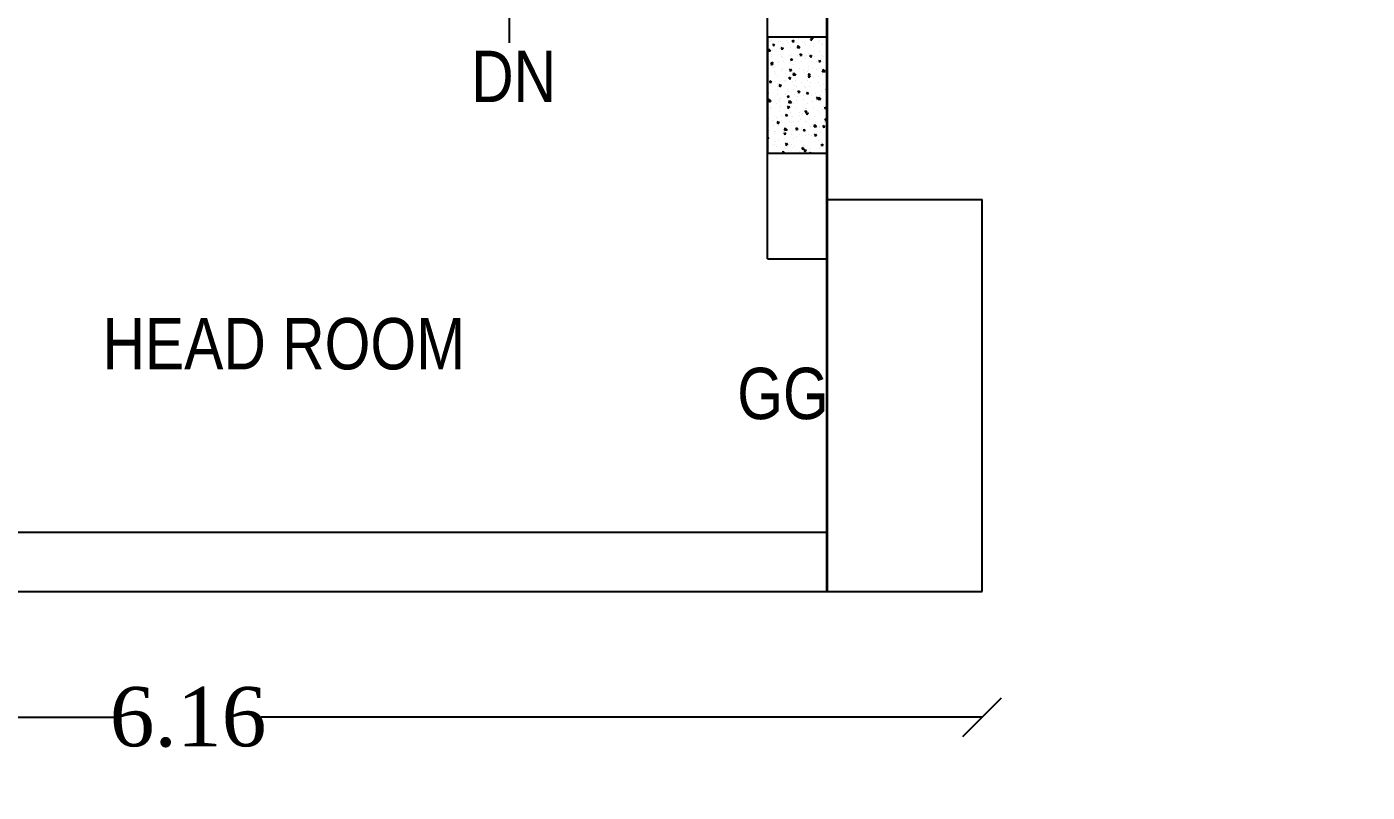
# Model space of a CAD drawing. Header units: metres. Extents: x 0 to 2048, y 111 to 219.
# Drawn here: x 1903.73 to 1908.93, y 169.4 to 172.36 of the extents above; entities that cross this region are included whole.
import ezdxf

# ---------------------------------------------------------------- set-up
doc = ezdxf.new("R2010")
doc.units = ezdxf.units.M
doc.header["$LTSCALE"] = 0.5
doc.header["$MEASUREMENT"] = 0
doc.header["$PDMODE"] = 3
doc.linetypes.add('( Dashed )', pattern=[0.75, 0.5, -0.25])
doc.linetypes.add('CONTIN', pattern=[0])
doc.layers.add('BLK_1_STAIR_HEADROOM', color=55, linetype='Continuous')
doc.layers.add('layout bou', color=1, linetype='Continuous', lineweight=60)
doc.layers.add('layout bou @ 1', color=1, linetype='Continuous', lineweight=60)
doc.styles.add('CENTGOTHIC', font='swissc.ttf')
doc.styles.add('Isa-', font='times.ttf')
doc.styles.get("Standard").update_dxf_attribs({"font": ''})
doc.styles.get('Standard').set_extended_font_data('Arial Black')
doc.dimstyles.new('Building Arrow', dxfattribs={"dimscale": 0, "dimtxt": 1, "dimasz": 1, "dimexe": 0.18, "dimexo": 0.0625, "dimgap": 0.09, "dimtad": 0, "dimdec": 1, "dimzin": 0, "dimdsep": 46, "dimtxsty": 'Standard', "dimcen": 0.09, "dimse1": 1, "dimse2": 1, "dimclrt": 7, "dimadec": 1, "dimazin": 0, "dimtfac": 1, "dimtdec": 1, "dimtofl": 0, "dimtmove": 0, "dimatfit": 3, "dimfxl": 0, "dimtolj": 1, "dimtzin": 0, "dimarcsym": 0})
doc.dimstyles.new('STANDARD$0', dxfattribs={"dimtxt": 0.5, "dimasz": 0.1, "dimexe": 2, "dimexo": 2, "dimgap": 0, "dimtad": 0, "dimzin": 0, "dimdsep": 46, "dimtxsty": 'Standard', "dimblk": 'OBLIQUE', "dimcen": -0.0625, "dimse1": 1, "dimse2": 1, "dimclrd": 3, "dimclre": 9, "dimadec": 0, "dimazin": 0, "dimtfac": 1, "dimtix": 1, "dimtofl": 0, "dimtmove": 2, "dimatfit": 3, "dimldrblk": 'OBLIQUE', "dimfxl": 0, "dimtolj": 1, "dimtzin": 0, "dimarcsym": 0})

# ---------------------------------------------------------------- blocks, each defined once
blk = doc.blocks.new('*D9')
at = {"layer": 'Defpoints', "color": 0, "lineweight": -3}
for p in [(1764.1257, 208.0316), (1764.1257, 208.0316), (1929.9765, 145.7045)]:
    blk.add_point(p, dxfattribs=at)
at = {"layer": 'layout bou', "color": 0, "lineweight": -2}
for p, q in [((1765.0618, 207.6799), (1845.0867, 177.6063)), ((1929.0405, 146.0562), (1849.0155, 176.1298))]:
    blk.add_line(p, q, dxfattribs=at)
at = {"layer": 'layout bou', "color": 0, "lineweight": -3}
for points in [[(1765.1204, 207.8359), (1765.0031, 207.5239), (1764.1257, 208.0316)], [(1929.0991, 146.2122), (1928.9818, 145.9002), (1929.9765, 145.7045)]]:
    blk.add_solid(points, dxfattribs=at)
at = {"layer": 'layout bou', "color": 7, "lineweight": 15, "insert": (1847.0511, 176.868), "char_height": 1, "attachment_point": 5, "rotation": 339.4036}
blk.add_mtext('\\A1;177.2', dxfattribs=at)
blk = doc.blocks.new('_Oblique')
at = {"color": 0, "linetype": 'ByBlock', "lineweight": -2}
blk.add_line((-0.5, -0.5), (0.5, 0.5), dxfattribs=at)
blk = doc.blocks.new('*D122')
at = {"color": 3, "lineweight": -2, "ltscale": 2}
for p, q in [((1901.2723, 169.6872), (1904.069, 169.6872)), ((1907.4323, 169.6872), (1904.6356, 169.6872))]:
    blk.add_line(p, q, dxfattribs=at)
at = {"layer": 'Defpoints', "color": 0, "lineweight": -3, "ltscale": 2}
for p in [(1901.2723, 170.1747), (1907.4323, 170.1747), (1907.4323, 169.6872)]:
    blk.add_point(p, dxfattribs=at)
at = {"color": 3, "lineweight": -2, "ltscale": 2, "xscale": 0.15, "yscale": 0.15, "zscale": 0.15, "rotation": 180}
blk.add_blockref('_Oblique', (1901.2723, 169.6872), dxfattribs=at)
at = {"color": 3, "lineweight": -2, "ltscale": 2, "xscale": 0.15, "yscale": 0.15, "zscale": 0.15}
blk.add_blockref('_Oblique', (1907.4323, 169.6872), dxfattribs=at)
at = {"color": 0, "lineweight": -3, "ltscale": 2, "insert": (1904.3523, 169.6872), "char_height": 0.23, "attachment_point": 5, "style": 'Isa-'}
blk.add_mtext('\\A1;6.16', dxfattribs=at)

msp = doc.modelspace()

# ---------------------------------------------------------------- linework, layer by layer
at = {"color": 0, "lineweight": -3}
for p, q in [((1906.5997, 171.46467), (1906.5997, 177.10467)), ((1906.8297, 170.17467), (1906.8297, 177.10467))]:
    msp.add_line(p, q, dxfattribs=at)
at = {"linetype": '( Dashed )', "lineweight": -3}
msp.add_line((1905.5997, 172.30248), (1905.5997, 173.30467, 0), dxfattribs=at)
at = {"linetype": 'CONTIN', "lineweight": -3, "ltscale": 0.5}
for p, q in [((1906.5997, 172.32467), (1906.5997, 171.87467)), ((1906.8297, 172.32467), (1906.5997, 172.32467)), ((1906.8297, 171.87467), (1906.8297, 172.32467)), ((1906.5997, 171.87467), (1906.8297, 171.87467))]:
    msp.add_line(p, q, dxfattribs=at)
at = {"lineweight": -3}
for p, q in [((1906.60699, 172.30892), (1906.60699, 172.30892)), ((1906.60709, 172.32174), (1906.60709, 172.32174)), ((1906.61072, 172.30765), (1906.61072, 172.30765)), ((1906.61512, 172.31057), (1906.61512, 172.31057)), ((1906.62167, 172.29874), (1906.62115, 172.29276)), ((1906.62115, 172.29276), (1906.62742, 172.29392)), ((1906.62167, 172.29874), (1906.62742, 172.29392)), ((1906.64401, 172.30643), (1906.64401, 172.30643)), ((1906.65127, 172.3093), (1906.65127, 172.3093)), ((1906.65792, 172.30184), (1906.65792, 172.30184)), ((1906.67396, 172.31275), (1906.67396, 172.31275)), ((1906.6773, 172.30522), (1906.6773, 172.30522)), ((1906.69689, 172.31261), (1906.69637, 172.30663)), ((1906.69637, 172.30664), (1906.70264, 172.3078)), ((1906.69689, 172.31261), (1906.70264, 172.30779)), ((1906.71059, 172.304), (1906.71059, 172.304)), ((1906.72184, 172.31984), (1906.72184, 172.31984)), ((1906.73362, 172.30862), (1906.73362, 172.30862)), ((1906.74387, 172.30278), (1906.74387, 172.30278)), ((1906.74868, 172.29477), (1906.74868, 172.29477)), ((1906.76128, 172.29353), (1906.76128, 172.29353)), ((1906.76211, 172.31586), (1906.76211, 172.31586)), ((1906.76945, 172.31978), (1906.76609, 172.3148)), ((1906.76609, 172.31481), (1906.77214, 172.31278)), ((1906.76945, 172.31978), (1906.77214, 172.31278)), ((1906.77195, 172.32467), (1906.77159, 172.32051)), ((1906.77159, 172.32051), (1906.77786, 172.32167)), ((1906.77428, 172.32467), (1906.77786, 172.32167)), ((1906.77716, 172.30157), (1906.77716, 172.30157)), ((1906.79573, 172.3051), (1906.79573, 172.3051)), ((1906.80058, 172.31246), (1906.80058, 172.31246)), ((1906.81045, 172.30035), (1906.81045, 172.30035)), ((1906.81321, 172.29638), (1906.81321, 172.29638)), ((1906.60334, 172.27926), (1906.60196, 172.27037)), ((1906.60197, 172.27037), (1906.61146, 172.27148)), ((1906.60367, 172.27895), (1906.61179, 172.27116)), ((1906.60484, 172.26835), (1906.60484, 172.26835)), ((1906.617, 172.2506), (1906.617, 172.2506)), ((1906.61712, 172.25714), (1906.61712, 172.25714)), ((1906.62011, 172.2727), (1906.62011, 172.2727)), ((1906.64449, 172.28076), (1906.64449, 172.28076)), ((1906.65041, 172.25592), (1906.65041, 172.25592)), ((1906.652, 172.28879), (1906.652, 172.28879)), ((1906.65667, 172.28442), (1906.65332, 172.27944)), ((1906.65332, 172.27945), (1906.65936, 172.27742)), ((1906.65457, 172.28427), (1906.65457, 172.28427)), ((1906.65567, 172.24846), (1906.65567, 172.24846)), ((1906.65667, 172.28442), (1906.65936, 172.27742)), ((1906.65955, 172.24639), (1906.65955, 172.24639)), ((1906.6837, 172.25471), (1906.6837, 172.25471)), ((1906.68397, 172.25443), (1906.68397, 172.25443)), ((1906.69062, 172.24089), (1906.6901, 172.23491)), ((1906.69062, 172.24089), (1906.69636, 172.23606)), ((1906.69071, 172.28299), (1906.69071, 172.28299)), ((1906.69401, 172.25796), (1906.69401, 172.25796)), ((1906.70902, 172.28237), (1906.70902, 172.28237)), ((1906.7173, 172.29252), (1906.71592, 172.28363)), ((1906.71593, 172.28363), (1906.72543, 172.28474)), ((1906.71699, 172.25349), (1906.71699, 172.25349)), ((1906.71763, 172.29221), (1906.72575, 172.28442)), ((1906.72919, 172.26009), (1906.72583, 172.25511)), ((1906.72583, 172.25512), (1906.73187, 172.25309)), ((1906.72919, 172.26009), (1906.73187, 172.25309)), ((1906.73015, 172.25669), (1906.73015, 172.25669)), ((1906.74363, 172.2503), (1906.74363, 172.2503)), ((1906.74642, 172.24139), (1906.74642, 172.24139)), ((1906.75028, 172.25227), (1906.75028, 172.25227)), ((1906.75985, 172.26247), (1906.75985, 172.26247)), ((1906.76584, 172.25476), (1906.76531, 172.24878)), ((1906.76531, 172.24879), (1906.77158, 172.24994)), ((1906.76584, 172.25476), (1906.77158, 172.24994)), ((1906.77863, 172.28849), (1906.77863, 172.28849)), ((1906.78357, 172.25106), (1906.78357, 172.25106)), ((1906.80072, 172.26723), (1906.80072, 172.26723)), ((1906.8106, 172.25414), (1906.8106, 172.25414)), ((1906.81095, 172.243), (1906.81095, 172.243)), ((1906.81686, 172.24984), (1906.81686, 172.24984)), ((1906.60258, 172.21497), (1906.60258, 172.21497)), ((1906.61641, 172.22473), (1906.61305, 172.21975)), ((1906.61305, 172.21976), (1906.6191, 172.21773)), ((1906.61487, 172.22104), (1906.62114, 172.22219)), ((1906.6154, 172.22701), (1906.61488, 172.22103)), ((1906.6154, 172.22701), (1906.62114, 172.22219)), ((1906.61641, 172.22473), (1906.6191, 172.21773)), ((1906.62462, 172.2052), (1906.62462, 172.2052)), ((1906.62701, 172.19228), (1906.62701, 172.19228)), ((1906.62842, 172.20954), (1906.62842, 172.20954)), ((1906.64224, 172.22737), (1906.64224, 172.22737)), ((1906.65341, 172.19508), (1906.65341, 172.19508)), ((1906.65791, 172.20398), (1906.65791, 172.20398)), ((1906.66201, 172.23047), (1906.66201, 172.23047)), ((1906.68892, 172.2004), (1906.68557, 172.19542)), ((1906.68557, 172.19543), (1906.69161, 172.1934)), ((1906.68892, 172.2004), (1906.69161, 172.19339)), ((1906.69009, 172.23491), (1906.69636, 172.23607)), ((1906.6912, 172.20277), (1906.6912, 172.20277)), ((1906.69398, 172.19611), (1906.69398, 172.19611)), ((1906.69899, 172.22009), (1906.69899, 172.22009)), ((1906.70677, 172.22899), (1906.70677, 172.22899)), ((1906.72448, 172.20155), (1906.72448, 172.20155)), ((1906.73345, 172.23165), (1906.73345, 172.23165)), ((1906.73843, 172.19378), (1906.73843, 172.19378)), ((1906.75364, 172.19198), (1906.75364, 172.19198)), ((1906.7576, 172.20909), (1906.7576, 172.20909)), ((1906.75777, 172.20034), (1906.75777, 172.20034)), ((1906.76959, 172.23038), (1906.76959, 172.23038)), ((1906.77289, 172.20534), (1906.77289, 172.20534)), ((1906.78864, 172.23018), (1906.78864, 172.23018)), ((1906.79106, 172.19912), (1906.79106, 172.19912)), ((1906.8017, 172.23576), (1906.79835, 172.23078)), ((1906.79835, 172.23079), (1906.80439, 172.22876)), ((1906.8017, 172.23576), (1906.80439, 172.22875)), ((1906.8087, 172.18962), (1906.8087, 172.18962)), ((1906.80903, 172.20407), (1906.80903, 172.20407)), ((1906.81472, 172.19905), (1906.81334, 172.19016)), ((1906.81334, 172.19016), (1906.82284, 172.19127)), ((1906.81505, 172.19874), (1906.82316, 172.19095)), ((1906.82061, 172.19582), (1906.82061, 172.19582)), ((1906.82435, 172.1979), (1906.82435, 172.1979)), ((1906.60033, 172.16159), (1906.60033, 172.16159)), ((1906.60912, 172.15528), (1906.6086, 172.14931)), ((1906.6086, 172.14931), (1906.61487, 172.15047)), ((1906.60912, 172.15528), (1906.61487, 172.15046)), ((1906.63166, 172.15386), (1906.63166, 172.15386)), ((1906.63172, 172.18451), (1906.63172, 172.18451)), ((1906.63671, 172.14664), (1906.63671, 172.14664)), ((1906.63998, 172.17399), (1906.63998, 172.17399)), ((1906.64866, 172.14071), (1906.64531, 172.13573)), ((1906.64866, 172.14071), (1906.65135, 172.1337)), ((1906.65116, 172.14169), (1906.65116, 172.14169)), ((1906.66495, 172.15264), (1906.66495, 172.15264)), ((1906.66787, 172.18324), (1906.66787, 172.18324)), ((1906.67116, 172.1582), (1906.67116, 172.1582)), ((1906.67202, 172.17215), (1906.67202, 172.17215)), ((1906.68434, 172.16916), (1906.68382, 172.16318)), ((1906.68382, 172.16319), (1906.69009, 172.16434)), ((1906.68434, 172.16916), (1906.69009, 172.16434)), ((1906.69824, 172.15142), (1906.69824, 172.15142)), ((1906.70075, 172.1858), (1906.69937, 172.1769)), ((1906.69938, 172.17691), (1906.70888, 172.17801)), ((1906.70108, 172.18548), (1906.7092, 172.17769)), ((1906.70399, 172.13779), (1906.70399, 172.13779)), ((1906.70451, 172.1756), (1906.70451, 172.1756)), ((1906.70731, 172.15693), (1906.70731, 172.15693)), ((1906.73153, 172.15021), (1906.73153, 172.15021)), ((1906.74417, 172.18801), (1906.74417, 172.18801)), ((1906.75534, 172.15571), (1906.75534, 172.15571)), ((1906.76144, 172.17607), (1906.75808, 172.17109)), ((1906.75808, 172.1711), (1906.76413, 172.16907)), ((1906.75956, 172.18303), (1906.75904, 172.17706)), ((1906.75904, 172.17706), (1906.7653, 172.17822)), ((1906.75956, 172.18303), (1906.76531, 172.17821)), ((1906.76144, 172.17607), (1906.76413, 172.16906)), ((1906.76482, 172.14899), (1906.76482, 172.14899)), ((1906.77787, 172.16747), (1906.77787, 172.16747)), ((1906.7981, 172.14778), (1906.7981, 172.14778)), ((1906.79865, 172.17186), (1906.79865, 172.17186)), ((1906.81233, 172.17904), (1906.81233, 172.17904)), ((1906.81732, 172.14116), (1906.81732, 172.14116)), ((1906.60477, 172.10456), (1906.60477, 172.10456)), ((1906.60558, 172.10979), (1906.60558, 172.10979)), ((1906.63702, 172.13396), (1906.63702, 172.13396)), ((1906.63773, 172.12061), (1906.63773, 172.12061)), ((1906.63806, 172.10335), (1906.63806, 172.10335)), ((1906.64531, 172.13574), (1906.65135, 172.13371)), ((1906.6489, 172.08831), (1906.6489, 172.08831)), ((1906.67135, 172.10213), (1906.67135, 172.10213)), ((1906.67615, 172.12033), (1906.67615, 172.12033)), ((1906.67754, 172.09146), (1906.68381, 172.09262)), ((1906.67807, 172.09743), (1906.67755, 172.09146)), ((1906.67807, 172.09743), (1906.68381, 172.09261)), ((1906.68203, 172.11383), (1906.68203, 172.11383)), ((1906.70226, 172.12222), (1906.70226, 172.12222)), ((1906.70464, 172.10091), (1906.70464, 172.10091)), ((1906.7106, 172.1319), (1906.7106, 172.1319)), ((1906.71559, 172.09402), (1906.71559, 172.09402)), ((1906.72118, 172.11637), (1906.71782, 172.1114)), ((1906.71782, 172.1114), (1906.72387, 172.10938)), ((1906.72118, 172.11637), (1906.72386, 172.10937)), ((1906.73793, 172.0997), (1906.73793, 172.0997)), ((1906.74191, 172.13462), (1906.74191, 172.13462)), ((1906.74675, 172.13062), (1906.74675, 172.13062)), ((1906.75004, 172.10559), (1906.75004, 172.10559)), ((1906.75329, 172.11131), (1906.75276, 172.10533)), ((1906.75276, 172.10534), (1906.75903, 172.10649)), ((1906.75309, 172.10233), (1906.75309, 172.10233)), ((1906.75329, 172.11131), (1906.75903, 172.10649)), ((1906.76365, 172.13367), (1906.76365, 172.13367)), ((1906.77122, 172.09848), (1906.77122, 172.09848)), ((1906.78619, 172.10432), (1906.78619, 172.10432)), ((1906.79369, 172.09204), (1906.79034, 172.08707)), ((1906.79034, 172.08707), (1906.79638, 172.08505)), ((1906.79369, 172.09204), (1906.79638, 172.08504)), ((1906.79816, 172.09233), (1906.79678, 172.08344)), ((1906.79849, 172.09202), (1906.80661, 172.08423)), ((1906.80451, 172.09727), (1906.80451, 172.09727)), ((1906.80644, 172.13624), (1906.80644, 172.13624)), ((1906.80866, 172.11354), (1906.80866, 172.11354)), ((1906.82851, 172.12518), (1906.82798, 172.11921)), ((1906.82798, 172.11921), (1906.8297, 172.11953)), ((1906.82851, 172.12518), (1906.8297, 172.12418)), ((1906.60232, 172.07759), (1906.60859, 172.07874)), ((1906.60285, 172.08356), (1906.60233, 172.07758)), ((1906.60285, 172.08356), (1906.60859, 172.07874)), ((1906.6084, 172.08102), (1906.60504, 172.07604)), ((1906.60505, 172.07605), (1906.61109, 172.07402)), ((1906.6084, 172.08102), (1906.61109, 172.07401)), ((1906.60888, 172.08475), (1906.60888, 172.08475)), ((1906.61227, 172.05262), (1906.61227, 172.05262)), ((1906.61386, 172.04688), (1906.61386, 172.04688)), ((1906.63547, 172.06723), (1906.63547, 172.06723)), ((1906.64502, 172.08348), (1906.64502, 172.08348)), ((1906.64556, 172.05141), (1906.64556, 172.05141)), ((1906.64665, 172.03493), (1906.64665, 172.03493)), ((1906.64704, 172.07564), (1906.64704, 172.07564)), ((1906.64832, 172.05845), (1906.64832, 172.05845)), ((1906.68092, 172.05668), (1906.67756, 172.05171)), ((1906.67756, 172.05171), (1906.6836, 172.04969)), ((1906.67885, 172.05019), (1906.67885, 172.05019)), ((1906.68091, 172.05668), (1906.6836, 172.04968)), ((1906.6842, 172.07907), (1906.68282, 172.07018)), ((1906.68283, 172.07018), (1906.69232, 172.07129)), ((1906.68446, 172.05717), (1906.68446, 172.05717)), ((1906.68453, 172.07876), (1906.69265, 172.07097)), ((1906.69204, 172.05551), (1906.69204, 172.05551)), ((1906.7, 172.06884), (1906.7, 172.06884)), ((1906.71214, 172.04897), (1906.71214, 172.04897)), ((1906.714, 172.07948), (1906.714, 172.07948)), ((1906.73966, 172.08124), (1906.73966, 172.08124)), ((1906.74543, 172.04776), (1906.74543, 172.04776)), ((1906.74701, 172.03958), (1906.74649, 172.03361)), ((1906.74649, 172.03361), (1906.75275, 172.03477)), ((1906.74701, 172.03958), (1906.75276, 172.03476)), ((1906.75083, 172.04894), (1906.75083, 172.04894)), ((1906.75503, 172.06772), (1906.75503, 172.06772)), ((1906.77366, 172.07535), (1906.77366, 172.07535)), ((1906.77871, 172.04654), (1906.77871, 172.04654)), ((1906.78949, 172.07928), (1906.78949, 172.07928)), ((1906.79447, 172.04141), (1906.79447, 172.04141)), ((1906.79679, 172.08344), (1906.80629, 172.08455)), ((1906.80419, 172.08285), (1906.80419, 172.08285)), ((1906.812, 172.04533), (1906.812, 172.04533)), ((1906.81867, 172.05522), (1906.81867, 172.05522)), ((1906.82223, 172.05346), (1906.82171, 172.04748)), ((1906.82171, 172.04749), (1906.82797, 172.04864)), ((1906.82223, 172.05346), (1906.82798, 172.04864)), ((1906.82563, 172.07801), (1906.82563, 172.07801)), ((1906.82893, 172.05298), (1906.82893, 172.05298)), ((1906.5997, 172.00921), (1906.60232, 172.00701)), ((1906.5997, 172.00653), (1906.60232, 172.00702)), ((1906.61931, 172.00128), (1906.61931, 172.00128)), ((1906.62218, 171.98373), (1906.62218, 171.98373)), ((1906.63321, 172.01385), (1906.63321, 172.01385)), ((1906.64065, 171.99699), (1906.6373, 171.99202)), ((1906.6373, 171.99202), (1906.64334, 171.99)), ((1906.64065, 171.99699), (1906.64334, 171.98999)), ((1906.64439, 171.98155), (1906.64439, 171.98155)), ((1906.6526, 172.00006), (1906.6526, 172.00006)), ((1906.6533, 172.02057), (1906.6533, 172.02057)), ((1906.65705, 172.01732), (1906.65705, 172.01732)), ((1906.67179, 172.02571), (1906.67127, 172.01973)), ((1906.67127, 172.01973), (1906.67754, 172.02089)), ((1906.67179, 172.02571), (1906.67754, 172.02089)), ((1906.68589, 171.99885), (1906.68589, 171.99885)), ((1906.68776, 172.03214), (1906.68776, 172.03214)), ((1906.69274, 171.99427), (1906.69274, 171.99427)), ((1906.69775, 172.01546), (1906.69775, 172.01546)), ((1906.70205, 171.9972), (1906.70205, 171.9972)), ((1906.71918, 171.99763), (1906.71918, 171.99763)), ((1906.7239, 172.03087), (1906.7239, 172.03087)), ((1906.72401, 172.02116), (1906.72401, 172.02116)), ((1906.7272, 172.00583), (1906.7272, 172.00583)), ((1906.7374, 172.02786), (1906.7374, 172.02786)), ((1906.74858, 171.99556), (1906.74858, 171.99556)), ((1906.75343, 172.03235), (1906.75008, 172.02738)), ((1906.75008, 172.02738), (1906.75612, 172.02536)), ((1906.75247, 171.99641), (1906.75247, 171.99641)), ((1906.75343, 172.03235), (1906.75612, 172.02535)), ((1906.76334, 172.00456), (1906.76334, 172.00456)), ((1906.78161, 171.98561), (1906.78023, 171.97671)), ((1906.78194, 171.98529), (1906.79006, 171.9775)), ((1906.78367, 172.01703), (1906.78367, 172.01703)), ((1906.78576, 171.9952), (1906.78576, 171.9952)), ((1906.80193, 172.02947), (1906.80193, 172.02947)), ((1906.81596, 171.98173), (1906.81543, 171.97575)), ((1906.81596, 171.98173), (1906.8217, 171.97691)), ((1906.81905, 171.99398), (1906.81905, 171.99398)), ((1906.82595, 172.00802), (1906.82259, 172.00305)), ((1906.82259, 172.00305), (1906.82863, 172.00102)), ((1906.82594, 172.00802), (1906.82863, 172.00102)), ((1906.82868, 171.9969), (1906.82868, 171.9969)), ((1906.60039, 171.9373), (1906.5997, 171.93628)), ((1906.5997, 171.93144), (1906.60308, 171.93031)), ((1906.60039, 171.9373), (1906.60308, 171.9303)), ((1906.60739, 171.96313), (1906.60739, 171.96313)), ((1906.62547, 171.95869), (1906.62547, 171.95869)), ((1906.62571, 171.95077), (1906.62571, 171.95077)), ((1906.63096, 171.96046), (1906.63096, 171.96046)), ((1906.659, 171.94955), (1906.659, 171.94955)), ((1906.66162, 171.95742), (1906.66162, 171.95742)), ((1906.66491, 171.93239), (1906.66491, 171.93239)), ((1906.66552, 171.95398), (1906.66499, 171.948)), ((1906.66499, 171.94801), (1906.67126, 171.94917)), ((1906.66552, 171.95398), (1906.67126, 171.94916)), ((1906.66765, 171.97235), (1906.66627, 171.96345)), ((1906.66627, 171.96346), (1906.67577, 171.96456)), ((1906.66706, 171.95901), (1906.66706, 171.95901)), ((1906.66798, 171.97203), (1906.6761, 171.96424)), ((1906.69229, 171.94834), (1906.69229, 171.94834)), ((1906.69549, 171.96207), (1906.69549, 171.96207)), ((1906.70106, 171.93111), (1906.70106, 171.93111)), ((1906.71317, 171.97266), (1906.70981, 171.96769)), ((1906.70981, 171.96769), (1906.71586, 171.96566)), ((1906.71206, 171.93888), (1906.71206, 171.93888)), ((1906.71317, 171.97266), (1906.71586, 171.96566)), ((1906.72558, 171.94712), (1906.72558, 171.94712)), ((1906.73219, 171.96796), (1906.73219, 171.96796)), ((1906.73402, 171.96284), (1906.73402, 171.96284)), ((1906.73514, 171.97448), (1906.73514, 171.97448)), ((1906.74074, 171.96786), (1906.74021, 171.96188)), ((1906.74021, 171.96188), (1906.74648, 171.96304)), ((1906.74074, 171.96786), (1906.74648, 171.96304)), ((1906.74632, 171.94218), (1906.74632, 171.94218)), ((1906.75887, 171.9459), (1906.75887, 171.9459)), ((1906.76664, 171.97953), (1906.76664, 171.97953)), ((1906.77163, 171.94165), (1906.77163, 171.94165)), ((1906.78024, 171.97672), (1906.78974, 171.97782)), ((1906.78568, 171.94833), (1906.78233, 171.94336)), ((1906.78233, 171.94336), (1906.78837, 171.94133)), ((1906.78568, 171.94833), (1906.78837, 171.94133)), ((1906.79216, 171.94469), (1906.79216, 171.94469)), ((1906.79369, 171.95871), (1906.79369, 171.95871)), ((1906.79968, 171.97609), (1906.79968, 171.97609)), ((1906.80279, 171.97825), (1906.80279, 171.97825)), ((1906.80608, 171.95322), (1906.80608, 171.95322)), ((1906.81543, 171.97576), (1906.8217, 171.97692)), ((1906.82545, 171.94347), (1906.82545, 171.94347)), ((1906.59992, 171.90005), (1906.59992, 171.90005)), ((1906.6174, 171.90482), (1906.6174, 171.90482)), ((1906.6287, 171.90708), (1906.6287, 171.90708)), ((1906.63046, 171.92082), (1906.63046, 171.92082)), ((1906.63321, 171.89883), (1906.63321, 171.89883)), ((1906.64214, 171.92817), (1906.64214, 171.92817)), ((1906.65924, 171.88226), (1906.65872, 171.87628)), ((1906.65872, 171.87628), (1906.66498, 171.87744)), ((1906.65924, 171.88226), (1906.66499, 171.87743)), ((1906.6665, 171.89761), (1906.6665, 171.89761)), ((1906.67291, 171.91297), (1906.66955, 171.908)), ((1906.66955, 171.908), (1906.67559, 171.90597)), ((1906.6699, 171.89451), (1906.6699, 171.89451)), ((1906.67291, 171.91297), (1906.67559, 171.90597)), ((1906.67707, 171.90069), (1906.67707, 171.90069)), ((1906.69324, 171.90869), (1906.69324, 171.90869)), ((1906.69979, 171.8964), (1906.69979, 171.8964)), ((1906.70435, 171.90608), (1906.70435, 171.90608)), ((1906.72207, 171.88056), (1906.72207, 171.88056)), ((1906.73289, 171.92109), (1906.73289, 171.92109)), ((1906.73308, 171.89518), (1906.73308, 171.89518)), ((1906.73446, 171.89613), (1906.73394, 171.89015)), ((1906.73394, 171.89016), (1906.7402, 171.89131)), ((1906.73446, 171.89613), (1906.74021, 171.89131)), ((1906.7405, 171.90481), (1906.7405, 171.90481)), ((1906.74542, 171.88864), (1906.74207, 171.88367)), ((1906.74207, 171.88367), (1906.74811, 171.88164)), ((1906.7438, 171.87977), (1906.7438, 171.87977)), ((1906.74403, 171.90452), (1906.74403, 171.90452)), ((1906.74407, 171.8888), (1906.74407, 171.8888)), ((1906.74542, 171.88864), (1906.74811, 171.88164)), ((1906.76506, 171.87888), (1906.76441, 171.87467)), ((1906.76539, 171.87857), (1906.76945, 171.87467)), ((1906.76637, 171.89397), (1906.76637, 171.89397)), ((1906.77994, 171.8785), (1906.77994, 171.8785)), ((1906.79742, 171.92271), (1906.79742, 171.92271)), ((1906.79966, 171.89275), (1906.79966, 171.89275)), ((1906.8037, 171.90039), (1906.8037, 171.90039)), ((1906.80915, 171.90403), (1906.81542, 171.90519)), ((1906.80968, 171.91001), (1906.80916, 171.90403)), ((1906.80968, 171.91001), (1906.81543, 171.90518)), ((1906.81107, 171.91535), (1906.81107, 171.91535)), ((1906.63988, 171.87478), (1906.63988, 171.87478)), ((1906.8297, 171.69467), (1907.43232, 171.69467)), ((1906.5997, 171.46467), (1906.83232, 171.46467)), ((1901.4997, 170.40467), (1906.8297, 170.40467)), ((1901.27232, 170.17467), (1907.43232, 170.17467))]:
    msp.add_line(p, q, dxfattribs=at)
msp.add_lwpolyline([(1907.43232, 170.17467), (1907.43232, 171.69467)], dxfattribs=at)
at = {"layer": 'BLK_1_STAIR_HEADROOM', "color": 1, "lineweight": -3}
msp.add_lwpolyline([(1901.27232, 170.17467), (1906.83232, 170.17467), (1906.83232, 177.33467), (1901.27232, 177.33467)], close=True, dxfattribs=at)

# ---------------------------------------------------------------- texts
at = {"linetype": '( Dashed )', "lineweight": -3, "style": 'CENTGOTHIC'}
for s, p in [('DN', (1905.45062, 172.07282, 0)), ('HEAD ROOM', (1904.02066, 171.03624)), ('GG', (1906.48219, 170.84336, 0))]:
    msp.add_text(s, height=0.199101, dxfattribs=at).set_placement(p)

# ---------------------------------------------------------------- dimensions: what is measured, and where the dimension line sits
at = {"color": 7, "lineweight": -3, "ltscale": 2}
dim = msp.add_linear_dim(base=(1907.43232, 169.68718), p1=(1901.27232, 170.17467), p2=(1907.43232, 170.17467), dimstyle='STANDARD$0', override={"dimtxt": 0.23, "dimasz": 0.15, "dimtxsty": 'Isa-', "dimfxl": 100, "dimfxlon": 1}, dxfattribs=at)
dim.commit()
dim.dimension.update_dxf_attribs({"geometry": '*D122', "text_midpoint": (1904.35232, 169.68718)})
at = {"layer": 'layout bou @ 1', "color": 8, "lineweight": 15}
dim = msp.add_aligned_dim(p1=(1929.97654, 145.70445), p2=(1764.12569, 208.03165), distance=0, dimstyle='Building Arrow', override={"dimscale": 1, "dimtix": 0, "dimtofl": 0, "dimtmove": 0, "dimatfit": 3}, dxfattribs=at)
dim.commit()
dim.dimension.update_dxf_attribs({"geometry": '*D9', "text_midpoint": (1847.05112, 176.86805)})

doc.saveas('drawing.dxf')
